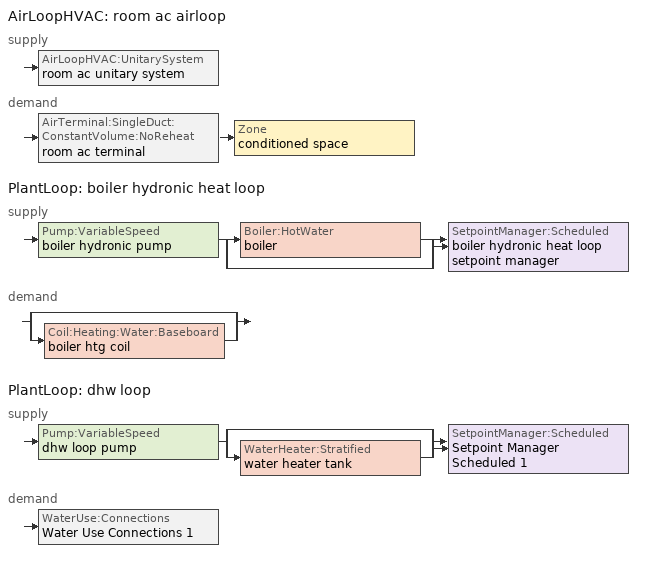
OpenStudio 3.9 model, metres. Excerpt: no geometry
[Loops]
AirLoopHVAC 'room ac airloop'
 supply: AirLoopHVAC:UnitarySystem 'room ac unitary system'
 demand: AirTerminal:SingleDuct:ConstantVolume:NoReheat 'room ac terminal' > Zone 'conditioned space'
PlantLoop 'boiler hydronic heat loop'
 supply: Pump:VariableSpeed 'boiler hydronic pump' > split
  | Boiler:HotWater 'boiler'
  | bypass
  join > SetpointManager:Scheduled 'boiler hydronic heat loop setpoint manager'
 demand: split
  | bypass
  | Coil:Heating:Water:Baseboard 'boiler htg coil'
PlantLoop 'dhw loop'
 supply: Pump:VariableSpeed 'dhw loop pump' > split
  | bypass
  | WaterHeater:Stratified 'water heater tank'
  join > SetpointManager:Scheduled 'Setpoint Manager Scheduled 1'
 demand: WaterUse:Connections 'Water Use Connections 1'
[Sizing:Zone]
conditioned space: Zone Cooling Design Supply Air Temperature Input Method=SupplyAirTemperature; Zone Cooling Design Supply Air Temperature {C}=14; Zone Cooling Design Supply Air Temperature Difference {deltaC}=11.11; Zone Heating Design Supply Air Temperature Input Method=SupplyAirTemperature; Zone Heating Design Supply Air Temperature {C}=40; Zone Heating Design Supply Air Temperature Difference {deltaC}=11.11; Zone Cooling Design Supply Air Humidity Ratio {kg-H2O/kg-air}=0.0085; Zone Heating Design Supply Air Humidity Ratio {kg-H2O/kg-air}=0.008; Cooling Design Air Flow Method=DesignDay; Heating Design Air Flow Method=DesignDay; Account for Dedicated Outdoor Air System=No; Dedicated Outdoor Air System Control Strategy=NeutralSupplyAir; Dedicated Outdoor Air Low Setpoint Temperature for Design {C}=autosize; Dedicated Outdoor Air High Setpoint Temperature for Design {C}=autosize; Zone Load Sizing Method=Sensible Load Only No Latent Load; Zone Latent Cooling Design Supply Air Humidity Ratio Input Method=HumidityRatioDifference; Zone Cooling Design Supply Air Humidity Ratio Difference {kgWater/kgDryAir}=0.005; Zone Latent Heating Design Supply Air Humidity Ratio Input Method=HumidityRatioDifference; Zone Humidification Design Supply Air Humidity Ratio Difference {kgWater/kgDryAir}=0.005; Sizing Option=Coincident
[Zone equipment]
conditioned space: ideal air system, room ac terminal, boiler baseboard
[ZoneHVAC:IdealLoadsAirSystem]
ideal air system: Maximum Heating Supply Air Temperature {C}=50; Minimum Cooling Supply Air Temperature {C}=10; Maximum Heating Supply Air Humidity Ratio {kg-H2O/kg-air}=0.015; Minimum Cooling Supply Air Humidity Ratio {kg-H2O/kg-air}=0.01; Heating Limit=LimitCapacity; Maximum Sensible Heating Capacity {W}=0; Cooling Limit=NoLimit; Dehumidification Control Type=None; Humidification Control Type=None
[Coil:Cooling:DX:SingleSpeed]
room ac clg coil: Availability Schedule=Always On Discrete; Rated Total Cooling Capacity {W}=1672.26; Rated Sensible Heat Ratio=0.65; Rated COP {W/W}=3.10481; Rated Air Flow Rate {m3/s}=0.0700162; Rated Evaporator Fan Power Per Volume Flow Rate 2017 {W/(m3/s)}=773.3; Rated Evaporator Fan Power Per Volume Flow Rate 2023 {W/(m3/s)}=934.4; Total Cooling Capacity Function of Temperature Curve=Cool-CAP-fT1; Total Cooling Capacity Function of Flow Fraction Curve=Cool-CAP-fFF1; Energy Input Ratio Function of Temperature Curve=Cool-EIR-fT1; Energy Input Ratio Function of Flow Fraction Curve=Cool-EIR-fFF1; Part Load Fraction Correlation Curve=Cool-PLF-fPLR1; Minimum Outdoor Dry-Bulb Temperature for Compressor Operation {C}=-25; Nominal Time for Condensate Removal to Begin {s}=1000; Ratio of Initial Moisture Evaporation Rate and Steady State Latent Capacity=1.5; Maximum Cycling Rate {cycles/hr}=3; Latent Capacity Time Constant {s}=45; Condenser Type=AirCooled; Evaporative Condenser Effectiveness=0.9; Evaporative Condenser Air Flow Rate {m3/s}=autosize; Evaporative Condenser Pump Rated Power Consumption {W}=autosize; Crankcase Heater Capacity {W}=0; Maximum Outdoor Dry-Bulb Temperature for Crankcase Heater Operation {C}=10; Basin Heater Capacity {W/K}=0; Basin Heater Setpoint Temperature {C}=2
[Fan:SystemModel] Availability Schedule=Always On Discrete; Speed Control Method=Discrete; Electric Power Minimum Flow Rate Fraction=0.2; Design Pressure Rise {Pa}=500; Motor Efficiency=1; Motor In Air Stream Fraction=1; Design Electric Power Consumption {W}=autosize; Design Power Sizing Method=PowerPerFlow; Electric Power Per Unit Flow Rate Per Unit Pressure {W-s/m3-Pa}=1.66667; Fan Total Efficiency=0.7; Motor Loss Radiative Fraction=0
Name | Design Maximum Air Flow Rate {m3/s} | Electric Power Per Unit Flow Rate {W/(m3/s)} | Speed Flow Fraction 1 | Speed Electric Power Fraction 1
room ac supply fan | 0.0698482 | 1e-06 | 1 | 1
water heater fan | 0.0854225 | 97.8923
[EnergyManagementSystem:Sensor]
Name | Output Variable or Output Meter Index Key | Output Variable or Output Meter
room_ac_supply_fan_s | room ac supply fan | Fan Electricity Energy
room_ac_clg_coil_s | room ac clg coil | Cooling Coil Total Cooling Energy
boiler_plr_s | boiler | Boiler Part Load Ratio
boiler_hydronic_pump_mfr_s | boiler hydronic pump | Pump Mass Flow Rate
boiler_hydronic_pump_s | boiler hydronic pump | Pump Electricity Energy
boiler_baseboard_s | boiler baseboard | Baseboard Total Heating Energy
water_heater_amb_temp; fridge_tin_s; tin_s; tin_s_1 | conditioned space | Zone Mean Air Temperature
water_heater_amb_rh | conditioned space | Zone Air Relative Humidity
water_heater_tl | water heater tank | Water Heater Heat Loss Rate
water_heater_sens_cool | water heater coil | Cooling Coil Sensible Cooling Rate
water_heater_lat_cool | water heater coil | Cooling Coil Latent Cooling Rate
water_heater_fan_pwr; water_heater_fan_energy | water heater fan | Fan Electricity Rate
water_heater_tank_energy | water heater tank | Water Heater Electricity Rate
water_heater_coil_energy | water heater coil | Cooling Coil Water Heating Electricity Rate
water_heater_tank_on_cycle_parasitic | water heater tank | Water Heater On Cycle Parasitic Electricity Rate
water_heater_tank_off_cycle_parasitic | water heater tank | Water Heater Off Cycle Parasitic Electricity Rate
win_s | conditioned space | Zone Air Humidity Ratio
tout_s | conditioned space | Zone Outdoor Air Drybulb Temperature
room_ac_airloop_Fan_RTF_s | room ac supply fan | Fan Runtime Fraction
conditioned_space_htg_unmet_s | conditioned space | Zone Heating Setpoint Not Met Time
conditioned_space_clg_unmet_s | conditioned space | Zone Cooling Setpoint Not Met Time
[AirLoopHVAC:UnitarySystem]
room ac unitary system: Control Type=Load; Controlling Zone or Thermostat Location=conditioned space; Dehumidification Control Type=None; Availability Schedule=Always On Discrete; Supply Fan=room ac supply fan; Fan Placement=BlowThrough; Supply Air Fan Operating Mode Schedule=room ac auto fan schedule; DX Heating Coil Sizing Ratio=1; Cooling Coil=room ac clg coil; Use DOAS DX Cooling Coil=No; DOAS DX Cooling Coil Leaving Minimum Air Temperature {C}=2; Latent Load Control=SensibleOnlyLoadControl; Supply Air Flow Rate Method During Cooling Operation=SupplyAirFlowRate; Supply Air Flow Rate During Cooling Operation {m3/s}=0.0698482; Supply Air Flow Rate Method During Heating Operation=SupplyAirFlowRate; Supply Air Flow Rate During Heating Operation {m3/s}=0; Supply Air Flow Rate Method When No Cooling or Heating is Required=SupplyAirFlowRate; Supply Air Flow Rate When No Cooling or Heating is Required {m3/s}=0; No Load Supply Air Flow Rate Control Set To Low Speed=Yes; Maximum Supply Air Temperature {C}=48.8889; Maximum Outdoor Dry-Bulb Temperature for Supplemental Heater Operation {C}=21; Ancilliary On-Cycle Electric Power {W}=0; Ancilliary Off-Cycle Electric Power {W}=0
[AirLoopHVAC]
room ac airloop: Availability Schedule=Always On Discrete; Design Supply Air Flow Rate {m3/s}=0.0698482; Design Return Air Flow Fraction of Supply Air Flow=1
[Sizing:System]
room ac airloop: Central Heating Maximum System Air Flow Ratio=0.3; Preheat Design Temperature {C}=7; Preheat Design Humidity Ratio {kg-H2O/kg-Air}=0.008; Precool Design Temperature {C}=12.8; Precool Design Humidity Ratio {kg-H2O/kg-Air}=0.008; Central Cooling Design Supply Air Temperature {C}=12.8; Central Heating Design Supply Air Temperature {C}=16.7; 100% Outdoor Air in Cooling=Yes; 100% Outdoor Air in Heating=Yes; Central Cooling Design Supply Air Humidity Ratio {kg-H2O/kg-Air}=0.0085; Zone Maximum Outdoor Air Fraction=1; Cooling Supply Air Flow Rate Per Floor Area {m3/s-m2}=0.00996765; Cooling Fraction of Autosized Cooling Supply Air Flow Rate=1; Cooling Supply Air Flow Rate Per Unit Cooling Capacity {m3/s-W}=3.94755e-05; Heating Supply Air Flow Rate Per Floor Area {m3/s-m2}=0.00996765; Heating Fraction of Autosized Heating Supply Air Flow Rate=1; Heating Fraction of Autosized Cooling Supply Air Flow Rate=1; Heating Supply Air Flow Rate Per Unit Heating Capacity {m3/s-W}=3.15882e-05; Cooling Design Capacity Method=CoolingDesignCapacity; Cooling Design Capacity {W}=autosize; Cooling Design Capacity Per Floor Area {W/m2}=234.7; Fraction of Autosized Cooling Design Capacity=1; Heating Design Capacity Method=HeatingDesignCapacity; Heating Design Capacity {W}=autosize; Heating Design Capacity Per Floor Area {W/m2}=157; Fraction of Autosized Heating Design Capacity=1; Central Cooling Capacity Control Method=OnOff; Occupant Diversity=autosize
[AirTerminal:SingleDuct:ConstantVolume:NoReheat]
room ac terminal: Availability Schedule=Always On Discrete; Maximum Air Flow Rate {m3/s}=0.0698482
[PlantLoop] Fluid Type=Water; Glycol Concentration=0; Load Distribution Scheme=Optimal
Name | Plant Loop Volume {m3} | Maximum Loop Flow Rate {m3/s}
boiler hydronic heat loop | Autocalculate
dhw loop | 0.003 | 0.01
[Sizing:Plant] Loop Type=Heating; Sizing Option=NonCoincident; Zone Timesteps in Averaging Window=1; Coincident Sizing Factor Mode=None
Name | Design Loop Exit Temperature {C} | Loop Design Temperature Difference {deltaC}
boiler hydronic heat loop | 82.2222 | 11.1111
dhw loop | 51.6667 | 5.55556
[Pump:VariableSpeed] Motor Efficiency=0.85; Fraction of Motor Inefficiencies to Fluid Stream=0; Coefficient 1 of the Part Load Performance Curve=0; Coefficient 2 of the Part Load Performance Curve=1; Coefficient 3 of the Part Load Performance Curve=0; Coefficient 4 of the Part Load Performance Curve=0; Minimum Flow Rate {m3/s}=0; Pump Control Type=Intermittent; Skin Loss Radiative Fraction=0.5; Design Power Sizing Method=PowerPerFlowPerPressure; Design Electric Power per Unit Flow Rate {W/(m3/s)}=348701.1; Design Shaft Power per Unit Flow Rate per Unit Head {W-s/m3-Pa}=1.28205; Design Minimum Flow Rate Fraction=0
Name | Rated Flow Rate {m3/s} | Rated Pump Head {Pa} | Rated Power Consumption {W}
boiler hydronic pump | 0.0030649 | 20000 | 81.7308
dhw loop pump | 0.01 | 1 | 0
[Boiler:HotWater]
boiler: Fuel Type=Propane; Nominal Capacity {W}=6277.29; Nominal Thermal Efficiency=0.9; Efficiency Curve Temperature Evaluation Variable=LeavingBoiler; Normalized Boiler Efficiency Curve=NonCondensingBoilerEff; Minimum Part Load Ratio=0; Maximum Part Load Ratio=1; Optimum Part Load Ratio=1; Water Outlet Upper Temperature Limit {C}=99.9; Boiler Flow Mode=LeavingSetpointModulated; On Cycle Parasitic Electric Load {W}=0; Off Cycle Parasitic Fuel Load {W}=0; Sizing Factor=1
[EnergyManagementSystem:InternalVariable]
Name | Internal Data Index Key | Internal Data Type
boiler_hydronic_pump_rated_mfr | boiler hydronic pump | Pump Maximum Mass Flow Rate
room_ac_airloop_max_sup_fan_mfr | room ac supply fan | Fan Maximum Mass Flow Rate
[EnergyManagementSystem:Actuator]
Name | Actuated Component | Actuated Component Type | Actuated Component Control Type
boiler_hydronic_pump_pressure_rise_act | boiler hydronic pump | Pump | Pump Pressure Rise
water_heater_Tamb_act | water heater Tamb act | Schedule:Constant | Schedule Value
water_heater_RHamb_act | water heater RHamb act | Schedule:Constant | Schedule Value
fridge_schedule_act | fridge schedule | Schedule:Constant | Schedule Value
natural_vent_flow_act | natural vent flow | Zone Infiltration | Air Exchange Flow Rate
whole_house_fan_flow_act | whole house fan flow | Zone Infiltration | Air Exchange Flow Rate
infil_flow_act | infil flow | Zone Infiltration | Air Exchange Flow Rate
[SetpointManager:Scheduled] Control Variable=Temperature
Name | Schedule
boiler hydronic heat loop setpoint manager | boiler hydronic heat supply setpoint
Setpoint Manager Scheduled 1 | dhw temp
[Coil:Heating:Water:Baseboard]
boiler htg coil: Heating Design Capacity Method=HeatingDesignCapacity; Heating Design Capacity {W}=6277.29; Heating Design Capacity Per Floor Area {W/m2}=0; Fraction of Autosized Heating Design Capacity=0.8; U-Factor Times Area Value {W/K}=451.965; Maximum Water Flow Rate {m3/s}=0.000270413; Convergence Tolerance=0.001
[ZoneHVAC:Baseboard:Convective:Water]
boiler baseboard: Availability Schedule=Always On Discrete; Heating Coil=boiler htg coil
[External:File]
External File 1: File=in.schedules.csv
[Coil:WaterHeating:AirToWaterHeatPump:Wrapped]
water heater coil: Rated Heating Capacity {W}=2110.99; Rated COP {W/W}=4.222255; Rated Sensible Heat Ratio=0.88; Rated Evaporator Inlet Air Dry-Bulb Temperature {C}=19.7222; Rated Evaporator Inlet Air Wet-Bulb Temperature {C}=13.561; Rated Condenser Water Temperature {C}=48.89; Rated Evaporator Air Flow Rate {m3/s}=0.0854225; Evaporator Fan Power Included in Rated COP=Yes; Crankcase Heater Capacity {W}=0; Maximum Ambient Temperature for Crankcase Heater Operation {C}=0; Evaporator Air Temperature Type for Curve Objects=WetBulbTemperature; Heating Capacity Function of Temperature Curve=HPWH-Cap-fT; Heating Capacity Function of Air Flow Fraction Curve=HPWH-Htg-Cap-FF; Heating COP Function of Temperature Curve=HPWH-COP-fT; Heating COP Function of Air Flow Fraction Curve=HPWH-Htg-COP-FF; Part Load Fraction Correlation Curve=HPWH-COP-fPLR
[WaterHeater:Stratified]
water heater tank: Tank Volume {m3}=0.224853; Tank Height {m}=1.3343; Tank Shape=VerticalCylinder; Maximum Temperature Limit {C}=90; Heater Priority Control=MasterSlave; Heater 1 Setpoint Temperature Schedule=water heater TopElementSetpoint; Heater 1 Deadband Temperature Difference {deltaC}=18.5; Heater 1 Capacity {W}=4500.11; Heater 1 Height {m}=1.05632; Heater 2 Setpoint Temperature Schedule=water heater BottomElementSetpoint; Heater 2 Deadband Temperature Difference {deltaC}=3.89; Heater 2 Capacity {W}=4500.11; Heater 2 Height {m}=0.277979; Heater Fuel Type=Electricity; Heater Thermal Efficiency=1; Off Cycle Parasitic Fuel Consumption Rate {W}=3; Off Cycle Parasitic Fuel Type=Electricity; Off Cycle Parasitic Heat Fraction to Tank=0; Off Cycle Parasitic Height {m}=0; On Cycle Parasitic Fuel Consumption Rate {W}=3; On Cycle Parasitic Fuel Type=Electricity; On Cycle Parasitic Heat Fraction to Tank=0; On Cycle Parasitic Height {m}=0; Ambient Temperature Indicator=Schedule; Ambient Temperature Schedule=water heater Tamb act; Uniform Skin Loss Coefficient per Unit Area to Ambient Temperature {W/m2-K}=0.925959; Skin Loss Fraction to Zone=1; Off Cycle Flue Loss Coefficient to Ambient Temperature {W/K}=0; Off Cycle Flue Loss Fraction to Zone=1; Use Side Effectiveness=1; Use Side Inlet Height {m}=0; Use Side Outlet Height {m}=autocalculate; Source Side Effectiveness=1; Source Side Inlet Height {m}=0; Source Side Outlet Height {m}=0; Inlet Mode=Fixed; Use Side Design Flow Rate {m3/s}=0.00374132; Source Side Design Flow Rate {m3/s}=0; Indirect Water Heating Recovery Time {hr}=1.5; Number of Nodes=6; Additional Destratification Conductivity {W/m-K}=0; Node 1 Additional Loss Coefficient {W/m2-K}=0; Node 2 Additional Loss Coefficient {W/m2-K}=0; Node 3 Additional Loss Coefficient {W/m2-K}=0; Node 4 Additional Loss Coefficient {W/m2-K}=0; Node 5 Additional Loss Coefficient {W/m2-K}=0; Node 6 Additional Loss Coefficient {W/m2-K}=0; Node 7 Additional Loss Coefficient {W/m2-K}=0; Node 8 Additional Loss Coefficient {W/m2-K}=0; Node 9 Additional Loss Coefficient {W/m2-K}=0; Node 10 Additional Loss Coefficient {W/m2-K}=0; Node 11 Additional Loss Coefficient {W/m2-K}=0; Node 12 Additional Loss Coefficient {W/m2-K}=0
[WaterHeater:Sizing]
water heater tank: Design Mode=PeakDraw; Time Storage Can Meet Peak Draw {hr}=0.538503; Time for Tank Recovery {hr}=0; Nominal Tank Volume for Autosizing Plant Connections {m3}=1
[WaterHeater:HeatPump:WrappedCondenser]
water heater hpwh: Compressor Setpoint Temperature Schedule=water heater setpoint; Dead Band Temperature Difference {deltaC}=3.89; Condenser Bottom Location {m}=0.0555958; Condenser Top Location {m}=0.722746; Evaporator Air Flow Rate {m3/s}=0.0854225; Inlet Air Configuration=Schedule; Inlet Air Temperature Schedule=water heater Tamb act; Inlet Air Humidity Schedule=water heater RHamb act; Tank=water heater tank; DX Coil=water heater coil; Minimum Inlet Air Temperature for Compressor Operation {C}=5.55556; Maximum Inlet Air Temperature for Compressor Operation {C}=48.8889; Compressor Location=Schedule; Compressor Ambient Temperature Schedule=water heater Tamb act; Fan=water heater fan; Fan Placement=DrawThrough; On Cycle Parasitic Electric Load {W}=0; Off Cycle Parasitic Electric Load {W}=0; Parasitic Heat Rejection Location=Outdoors; Inlet Air Mixer Schedule=Always On Discrete; Tank Element Control Logic=MutuallyExclusive; Control Sensor 1 Height In Stratified Tank {m}=1.05632; Control Sensor 1 Weight=0.75; Control Sensor 2 Height In Stratified Tank {m}=0.389171
[WaterUse:Connections]
Water Use Connections 1: Drain Water Heat Exchanger Type=None; Drain Water Heat Exchanger Destination=Plant; Water Use Equipment Name 1=dhw fixtures; Water Use Equipment Name 2=dhw distribution waste
[WaterUse:Equipment:Definition] Target Temperature Schedule=mixed water temperature schedule
Name | Peak Flow Rate {m3/s}
dhw fixtures | 5.47514e-05
dhw distribution waste | 1.48727e-05
[WaterUse:Equipment] Flow Rate Fraction Schedule=hot_water_fixtures
Name | Water Use Equipment Definition
dhw fixtures | dhw fixtures
dhw distribution waste | dhw distribution waste
[Schedule:Constant]
Name | Value
Always On Discrete | 1
room ac auto fan schedule; water heater TopElementSetpoint; water heater BottomElementSetpoint; fridge schedule | 0
boiler hydronic heat supply setpoint | 82.2222
dhw temp; water heater setpoint | 51.6667
water heater Tamb act | 23
water heater RHamb act | 0.5
mixed water temperature schedule | 40.5556
[Curve:Biquadratic] Maximum Value of x=100; Maximum Value of y=100
Name | Coefficient1 Constant | Coefficient2 x | Coefficient3 x**2 | Coefficient4 y | Coefficient5 y**2 | Coefficient6 x*y | Minimum Value of x | Minimum Value of y
Cool-CAP-fT1 | 1.55736 | -0.0744482 | 0.0030986 | 0.00145958 | -4.1148e-05 | -0.000426714 | -100 | -100
Cool-EIR-fT1 | -0.350448 | 0.11681 | -0.00339951 | -0.00122609 | 0.000600809 | -0.000466884 | -100 | -100
HPWH-Cap-fT | 0.563 | 0.0437 | 3.9e-05 | 0.0055 | -0.000148 | -0.000145 | 0 | 0
HPWH-COP-fT | 1.1332 | 0.063 | -9.79e-05 | -0.00972 | -2.14e-05 | -0.000686 | 0 | 0
[Curve:Quadratic] Coefficient3 x**2=0; Minimum Value of x=0
Name | Coefficient1 Constant | Coefficient2 x | Maximum Value of x | Minimum Curve Output | Maximum Curve Output
Cool-CAP-fFF1; Cool-EIR-fFF1 | 1 | 0 | 2 | 0 | 2
Cool-PLF-fPLR1 | 0.78 | 0.22 | 1 | 0.7 | 1
[Curve:Bicubic]
NonCondensingBoilerEff: Coefficient1 Constant=1.11172; Coefficient2 x=0.0786141; Coefficient3 x**2=-0.400426; Coefficient4 y=0; Coefficient5 y**2=-0.000156783; Coefficient6 x*y=0.0093846; Coefficient7 x**3=0.234258; Coefficient8 y**3=1.32927e-06; Coefficient9 x**2*y=-0.0044467; Coefficient10 x*y**2=-1.22498e-05; Minimum Value of x=0.1; Maximum Value of x=1; Minimum Value of y=20; Maximum Value of y=80
[Schedule:File]
hot_water_fixtures: External File=External File 1; Column Number=7; Rows to Skip at Top=1; Number of Hours of Data=8760; Interpolate to Timestep=Yes; Minutes per Item=15; Translate File With Relative Path=Yes
[Curve:Cubic] Coefficient1 Constant=1; Coefficient2 x=0; Coefficient3 x**2=0; Coefficient4 x**3=0; Minimum Value of x=0
Name | Maximum Value of x
HPWH-Htg-Cap-FF; HPWH-Htg-COP-FF | 100
HPWH-COP-fPLR | 1
